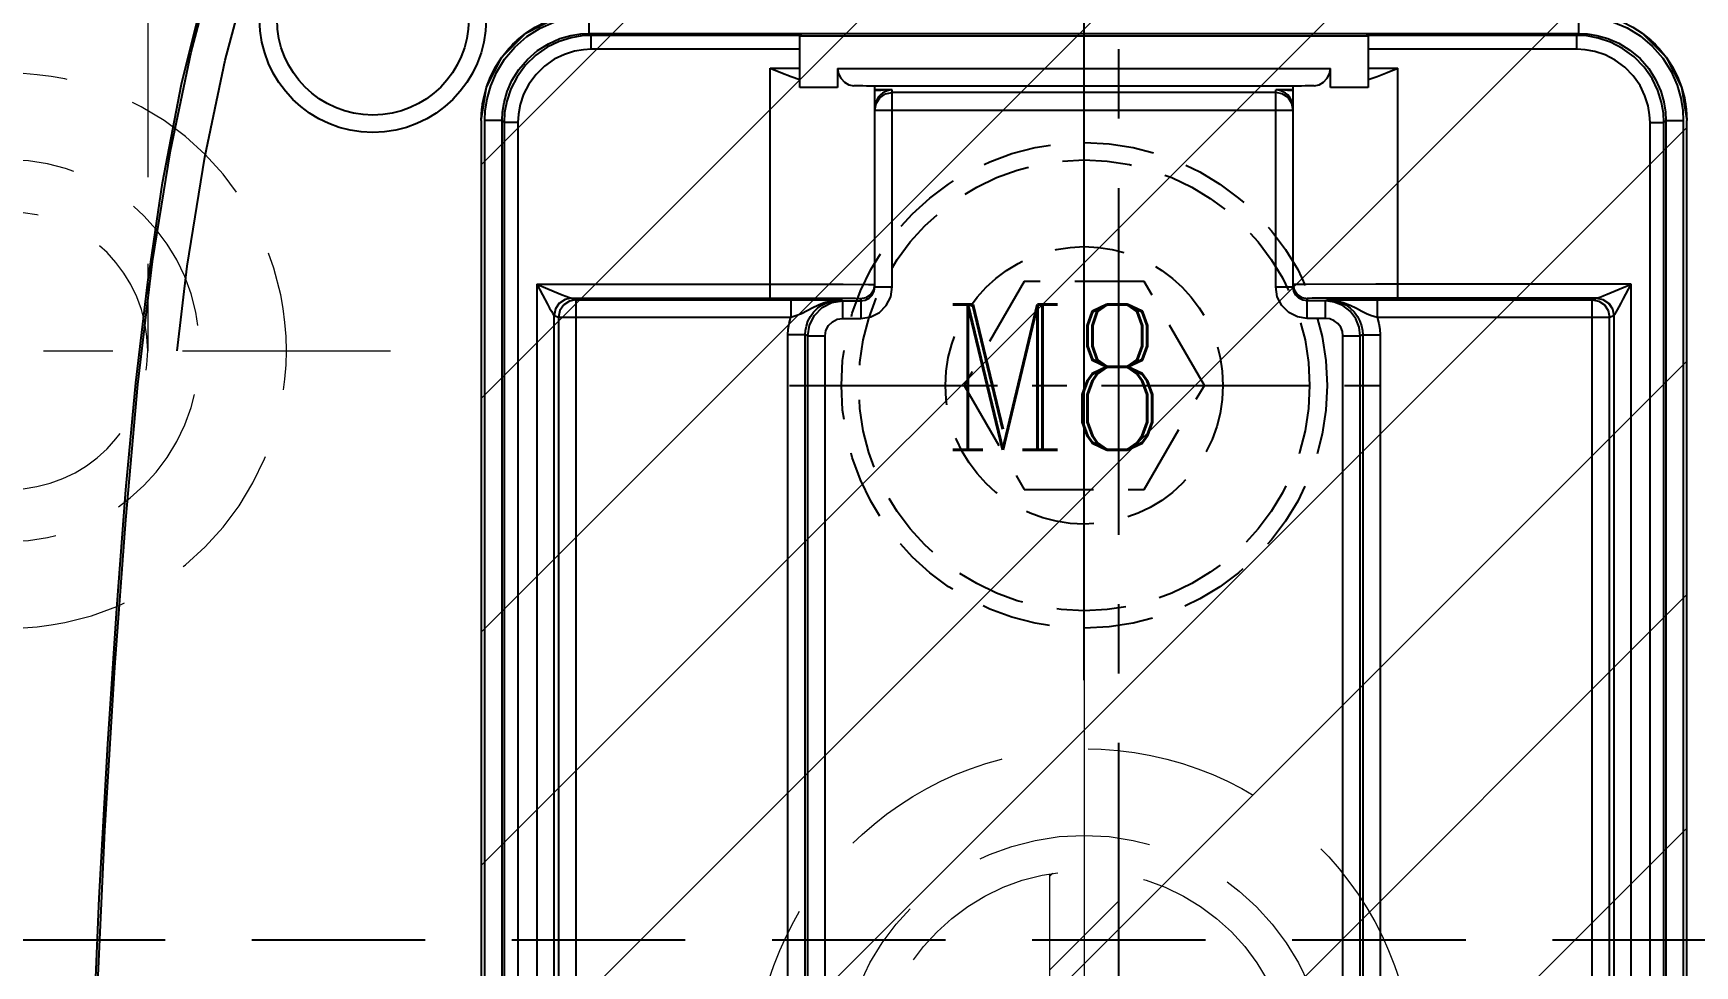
# Model space of a CAD drawing. Header units: millimetres. Extents: x 35888 to 37096, y -21952 to -21097.
# Drawn here: x 36793.89 to 36841.79, y -21272.6 to -21245.72 of the extents above; entities that cross this region are included whole.
import ezdxf

# ---------------------------------------------------------------- set-up
doc = ezdxf.new("R2010")
doc.units = ezdxf.units.MM
doc.header["$LTSCALE"] = 8
for name, pattern in [('CENTER', [2, 1.25, -0.25, 0.25, -0.25]), ('CENTER2', [1.125, 0.75, -0.125, 0.125, -0.125]), ('DASHED', [0.75, 0.5, -0.25]), ('HIDDEN', [0.375, 0.25, -0.125])]:
    doc.linetypes.add(name, pattern=pattern)
doc.layers.get('DEFPOINTS').update_dxf_attribs({"color": 6})
for name, color, linetype in [('Cav-cor', 30, 'Continuous'), ('DEFAULT_1', 7, 'CENTER'), ('SCREW', 52, 'HIDDEN'), ('wr2', 41, 'DASHED'), ('y-cut', 7, 'Continuous')]:
    doc.layers.add(name, color=color, linetype=linetype)
for name, color, linetype, lineweight in [('dim', 3, 'Continuous', 15), ('WR', 122, 'HIDDEN', 18), ('截面', 191, 'Continuous', 15)]:
    doc.layers.add(name, color=color, linetype=linetype, lineweight=lineweight)
doc.styles.add('ROMANC', font='RomanC.ttf', dxfattribs={"width": 0.8, "height": 7})
doc.styles.get("Standard").update_dxf_attribs({"font": 'txt.shx', "width": 0.67, "bigfont": 'chineset.shx'})
doc.dimstyles.new('ISO-25', dxfattribs={"dimtxt": 5.5, "dimasz": 4, "dimexe": 0.3, "dimexo": 0.3, "dimtad": 0, "dimzin": 1, "dimdsep": 46, "dimtxsty": 'Standard', "dimcen": 0, "dimclrd": 3, "dimclre": 3, "dimclrt": 7, "dimazin": 0, "dimtfac": 1, "dimtofl": 0, "dimtmove": 0, "dimatfit": 0, "dimfxl": 0, "dimarcsym": 0})

# ---------------------------------------------------------------- blocks, each defined once
blk = doc.blocks.new('20160825.100125')
at = {"layer": '截面', "linetype": 'Continuous', "ltscale": 0.3}
h = blk.add_hatch(dxfattribs=at)
h.set_pattern_fill('ANSI31', color=256, scale=1.5, angle=180, style=0)
h.set_pattern_definition([(225, (-717.335, 2031.662), (3.367596, -3.367596), [])])
h.paths.add_polyline_path([(22.37, -100.591), (22.388, -100.923), (22.439, -101.243), (22.522, -101.554), (22.639, -101.857), (22.788, -102.149), (22.964, -102.422), (23.169, -102.674), (23.401, -102.906), (23.653, -103.11), (23.925, -103.287), (24.218, -103.436), (24.521, -103.553), (24.832, -103.636), (25.153, -103.687), (25.484, -103.706), (31.657, -103.706), (31.808, -103.712), (31.956, -103.729), (32.101, -103.758), (32.245, -103.798), (32.385, -103.85), (32.521, -103.912), (32.65, -103.984), (32.774, -104.066), (32.892, -104.159), (34.472, -102.202), (45.022, -102.202), (46.601, -104.159), (46.72, -104.066), (46.844, -103.984), (46.973, -103.912), (47.109, -103.85), (47.249, -103.798), (47.392, -103.758), (47.538, -103.729), (47.686, -103.712), (47.836, -103.706), (54.01, -103.706), (54.341, -103.687), (54.662, -103.636), (54.972, -103.553), (55.275, -103.436), (55.568, -103.287), (55.84, -103.111), (56.092, -102.906), (56.324, -102.674), (56.529, -102.422), (56.706, -102.15), (56.855, -101.857), (56.972, -101.554), (57.055, -101.244), (57.106, -100.923), (57.124, -100.591), (57.124, -43.222), (57.106, -42.891), (57.055, -42.57), (56.972, -42.259), (56.855, -41.956), (56.706, -41.664), (56.53, -41.391), (56.325, -41.139), (56.093, -40.907), (55.841, -40.703), (55.568, -40.526), (55.276, -40.377), (54.973, -40.26), (54.662, -40.177), (54.341, -40.126), (54.01, -40.108), (25.484, -40.108), (25.153, -40.126), (24.832, -40.177), (24.521, -40.26), (24.218, -40.377), (23.926, -40.526), (23.654, -40.702), (23.402, -40.907), (23.17, -41.139), (22.965, -41.391), (22.788, -41.663), (22.639, -41.956), (22.522, -42.259), (22.439, -42.57), (22.388, -42.891), (22.37, -43.222)])
h.paths.add_polyline_path([(-65.64, -43.222), (-65.64, -100.591), (-65.622, -100.923), (-65.571, -101.244), (-65.488, -101.554), (-65.371, -101.857), (-65.222, -102.15), (-65.045, -102.422), (-64.84, -102.674), (-64.608, -102.906), (-64.356, -103.111), (-64.084, -103.287), (-63.792, -103.436), (-63.489, -103.553), (-63.178, -103.636), (-62.857, -103.687), (-62.526, -103.706), (-56.353, -103.706), (-56.202, -103.712), (-56.054, -103.729), (-55.909, -103.758), (-55.765, -103.798), (-55.625, -103.85), (-55.489, -103.912), (-55.36, -103.984), (-55.236, -104.066), (-55.118, -104.159), (-53.538, -102.202), (-42.988, -102.202), (-41.409, -104.159), (-41.29, -104.066), (-41.166, -103.984), (-41.037, -103.912), (-40.901, -103.85), (-40.761, -103.798), (-40.617, -103.758), (-40.472, -103.729), (-40.324, -103.712), (-40.174, -103.706), (-34, -103.706), (-33.669, -103.687), (-33.348, -103.636), (-33.037, -103.553), (-32.734, -103.436), (-32.442, -103.287), (-32.169, -103.11), (-31.917, -102.906), (-31.685, -102.674), (-31.48, -102.422), (-31.304, -102.149), (-31.155, -101.857), (-31.038, -101.554), (-30.955, -101.243), (-30.904, -100.923), (-30.886, -100.591), (-30.886, -43.222), (-30.904, -42.891), (-30.955, -42.57), (-31.038, -42.259), (-31.155, -41.956), (-31.304, -41.663), (-31.481, -41.391), (-31.686, -41.139), (-31.918, -40.907), (-32.17, -40.702), (-32.442, -40.526), (-32.735, -40.377), (-33.038, -40.26), (-33.348, -40.177), (-33.669, -40.126), (-34, -40.108), (-62.526, -40.108), (-62.857, -40.126), (-63.178, -40.177), (-63.489, -40.26), (-63.792, -40.377), (-64.085, -40.526), (-64.357, -40.703), (-64.609, -40.907), (-64.841, -41.139), (-65.046, -41.391), (-65.222, -41.664), (-65.371, -41.956), (-65.488, -42.259), (-65.571, -42.57), (-65.622, -42.891)])
at = {"layer": 'y-cut', "linetype": 'ByBlock'}
for p, q in [((-65.64, -43.222), (-65.64, -100.591)), ((-30.886, -100.591), (-30.886, -43.222))]:
    blk.add_line(p, q, dxfattribs=at)
for points in [[(-65.64, -43.222), (-65.622, -42.891), (-65.571, -42.57), (-65.488, -42.259), (-65.371, -41.956), (-65.222, -41.664), (-65.046, -41.391), (-64.841, -41.139), (-64.609, -40.907), (-64.357, -40.703), (-64.085, -40.526), (-63.792, -40.377), (-63.489, -40.26), (-63.178, -40.177), (-62.857, -40.126), (-62.526, -40.108)], [(-34, -40.108), (-33.669, -40.126), (-33.348, -40.177), (-33.038, -40.26), (-32.735, -40.377), (-32.442, -40.526), (-32.17, -40.702), (-31.918, -40.907), (-31.686, -41.139), (-31.481, -41.391), (-31.304, -41.663), (-31.155, -41.956), (-31.038, -42.259), (-30.955, -42.57), (-30.904, -42.891), (-30.886, -43.222)]]:
    blk.add_lwpolyline(points, dxfattribs=at)
blk = doc.blocks.new('20160904.091723')
at = {"layer": 'WR', "linetype": 'CENTER'}
blk.add_line((0, 11), (0, -11), dxfattribs=at)
at = {"layer": 'WR', "linetype": 'HIDDEN', "ltscale": 2}
blk.add_line((-11, 0), (11, 0), dxfattribs=at)
for radius in [8, 5.5, 4]:
    blk.add_circle((0, 0), radius, dxfattribs=at)
blk = doc.blocks.new('20160824.190002')
at = {"layer": 'SCREW', "linetype": 'CENTER2'}
for p, q in [((0, -8.5), (0, 8.5)), ((-8.5, 0), (8.5, 0))]:
    blk.add_line(p, q, dxfattribs=at)
at = {"layer": 'SCREW'}
blk.add_lwpolyline([(-1.732, 3), (-3.464, 0), (-1.732, -3), (1.732, -3), (3.464, 0), (1.732, 3)], close=True, dxfattribs=at)
for radius in [7, 6.5, 4]:
    blk.add_circle((0, 0), radius, dxfattribs=at)
at = {"layer": 'dim', "style": 'ROMANC', "width": 0.8}
blk.add_text('M8', height=4.1865, dxfattribs=at).set_placement((-4.071, -1.858))
blk = doc.blocks.new('*D29435')
at = {"layer": 'DEFPOINTS', "color": 0}
for p in [(36824.188, -21185.155), (36768.188, -21211.87), (36824.188, -21264.37)]:
    blk.add_point(p, dxfattribs=at)
at = {"layer": 'dim', "color": 3, "lineweight": -2}
for p, q in [((36768.188, -21211.57), (36768.188, -21184.855)), ((36824.188, -21264.07), (36824.188, -21184.855)), ((36772.188, -21185.155), (36788.807, -21185.155)), ((36820.188, -21185.155), (36803.568, -21185.155))]:
    blk.add_line(p, q, dxfattribs=at)
at = {"layer": 'dim', "color": 3}
for points in [[(36772.188, -21184.489), (36772.188, -21185.822), (36768.188, -21185.155)], [(36820.188, -21185.822), (36820.188, -21184.489), (36824.188, -21185.155)]]:
    blk.add_solid(points, dxfattribs=at)
at = {"layer": 'dim', "color": 7, "insert": (36796.188, -21185.155), "char_height": 5.5, "attachment_point": 5}
blk.add_mtext('56.00', dxfattribs=at)
blk = doc.blocks.new('*D29436')
at = {"layer": 'DEFPOINTS', "color": 0}
for p in [(36912.188, -21169.722), (36768.188, -21211.87), (36912.188, -21264.668)]:
    blk.add_point(p, dxfattribs=at)
at = {"layer": 'dim', "color": 3, "lineweight": -2}
for p, q in [((36768.188, -21211.57), (36768.188, -21169.422)), ((36772.188, -21169.722), (36831.578, -21169.722)), ((36908.188, -21169.722), (36848.797, -21169.722)), ((36912.188, -21264.368), (36912.188, -21169.422))]:
    blk.add_line(p, q, dxfattribs=at)
at = {"layer": 'dim', "color": 3}
for points in [[(36772.188, -21169.056), (36772.188, -21170.389), (36768.188, -21169.722)], [(36908.188, -21170.389), (36908.188, -21169.056), (36912.188, -21169.722)]]:
    blk.add_solid(points, dxfattribs=at)
at = {"layer": 'dim', "color": 7, "insert": (36840.188, -21169.722), "char_height": 5.5, "attachment_point": 5}
blk.add_mtext('144.00', dxfattribs=at)
blk = doc.blocks.new('20160904.105427')
at = {"layer": 'WR', "linetype": 'HIDDEN', "ltscale": 2.5}
h = blk.add_hatch(dxfattribs=at)
h.set_pattern_fill('ANSI31', color=256, scale=0.6, style=0)
h.set_pattern_definition([(45, (194316.6504, -72652.0503), (-1.347038418, 1.347038418), [])])
h.paths.add_polyline_path([(-1, 0), (0, 0), (0, 6, 0.041886), (-1, 5.916)])
h.paths.add_polyline_path([(0, 0), (-1, 0), (-1, -5.916, 0.041886), (0, -6)])
h.paths.add_polyline_path([(1, 0), (0, 0), (0, -6, 0.041886), (1, -5.916)])
h.paths.add_polyline_path([(1, 5.916, 0.041886), (0, 6), (0, 0), (1, 0)])
at = {"layer": 'WR', "linetype": 'CENTER'}
for p, q in [((0, -11.755), (0, 11.755)), ((11.755, 0), (-11.755, 0))]:
    blk.add_line(p, q, dxfattribs=at)
at = {"layer": 'WR', "linetype": 'HIDDEN', "ltscale": 2.5}
for p, q in [((-1, -5.916), (-1, 5.916)), ((1, -5.916), (1, 5.916))]:
    blk.add_line(p, q, dxfattribs=at)
for radius in [9.525, 7.025, 6]:
    blk.add_circle((0, 0), radius, dxfattribs=at)

msp = doc.modelspace()

# ---------------------------------------------------------------- linework, layer by layer
at = {"layer": 'Cav-cor', "color": 1}
for p, q in [((36808.089, -21245.716), (36808.957, -21245.274)), ((36809.92, -21245.723), (36809.92, -21245.221)), ((36838.445, -21245.723), (36838.445, -21245.221)), ((36807.4, -21246.405), (36808.089, -21245.716)), ((36809.92, -21245.723), (36809.975, -21245.778)), ((36809.92, -21245.723), (36838.445, -21245.723)), ((36809.975, -21246.18), (36809.975, -21245.778)), ((36816.047, -21245.778), (36809.975, -21245.778)), ((36816.047, -21245.778), (36815.99, -21245.797)), ((36815.99, -21247.283), (36815.99, -21245.797)), ((36832.375, -21245.797), (36815.99, -21245.797)), ((36832.318, -21245.778), (36832.375, -21245.797)), ((36838.391, -21245.778), (36832.318, -21245.778)), ((36832.375, -21245.797), (36832.375, -21247.283)), ((36838.445, -21245.723), (36838.391, -21245.778)), ((36838.391, -21246.18), (36838.391, -21245.778)), ((36840.276, -21245.716), (36840.965, -21246.404)), ((36806.958, -21247.273), (36807.4, -21246.405)), ((36815.99, -21246.18), (36809.975, -21246.18)), ((36838.391, -21246.18), (36832.375, -21246.18)), ((36840.965, -21246.404), (36841.407, -21247.273)), ((36815.138, -21253.354), (36815.138, -21246.724)), ((36815.138, -21246.724), (36815.99, -21246.724)), ((36817.073, -21246.73), (36817.073, -21247.283)), ((36817.073, -21246.73), (36831.292, -21246.73)), ((36831.292, -21247.283), (36831.292, -21246.73)), ((36832.375, -21246.724), (36833.228, -21246.724)), ((36833.228, -21253.354), (36833.228, -21246.724)), ((36806.805, -21248.236), (36806.958, -21247.273)), ((36817.073, -21247.283), (36815.99, -21247.283)), ((36818.153, -21247.233), (36830.213, -21247.233)), ((36818.153, -21253.033), (36818.153, -21247.249)), ((36818.655, -21247.349), (36818.153, -21247.349)), ((36818.585, -21247.356), (36818.512, -21247.374)), ((36818.655, -21247.349), (36818.585, -21247.356)), ((36818.655, -21253.033), (36818.655, -21247.349)), ((36829.71, -21253.033), (36829.71, -21247.349)), ((36829.782, -21247.357), (36829.71, -21247.349)), ((36830.213, -21247.349), (36829.71, -21247.349)), ((36829.877, -21247.353), (36829.71, -21247.349)), ((36829.855, -21247.375), (36829.782, -21247.357)), ((36830.213, -21253.033), (36830.213, -21247.249)), ((36832.375, -21247.283), (36831.292, -21247.283)), ((36841.407, -21247.273), (36841.56, -21248.236)), ((36818.16, -21247.778), (36818.153, -21247.865)), ((36829.71, -21247.428), (36818.655, -21247.428)), ((36830.213, -21247.865), (36830.205, -21247.777)), ((36806.805, -21248.236), (36806.805, -21305.605)), ((36806.905, -21305.605), (36806.905, -21248.236)), ((36807.408, -21248.236), (36806.905, -21248.236)), ((36807.408, -21305.605), (36807.408, -21248.236)), ((36807.408, -21248.236), (36807.462, -21248.29)), ((36807.462, -21248.29), (36807.462, -21305.55)), ((36807.864, -21248.29), (36807.462, -21248.29)), ((36807.864, -21248.29), (36807.864, -21305.55)), ((36818.153, -21247.931), (36830.213, -21247.931)), ((36840.501, -21305.55), (36840.501, -21248.29)), ((36840.501, -21248.29), (36840.903, -21248.29)), ((36840.958, -21248.236), (36840.903, -21248.29)), ((36840.903, -21305.55), (36840.903, -21248.29)), ((36840.958, -21248.236), (36840.958, -21305.605)), ((36840.958, -21248.236), (36841.46, -21248.236)), ((36841.46, -21248.236), (36841.46, -21305.605)), ((36841.56, -21305.605), (36841.56, -21248.236)), ((36808.408, -21252.952), (36808.408, -21305.608)), ((36808.408, -21252.952), (36808.569, -21253.256)), ((36808.408, -21252.952), (36808.729, -21253.087)), ((36808.408, -21252.952), (36817.238, -21252.955)), ((36808.729, -21253.087), (36809.019, -21253.208)), ((36818.122, -21253.115), (36818.153, -21252.961)), ((36818.153, -21253.033), (36818.655, -21253.033)), ((36829.71, -21253.033), (36830.213, -21253.033)), ((36830.213, -21252.961), (36830.243, -21253.115)), ((36830.557, -21252.957), (36830.278, -21252.959)), ((36832.598, -21252.952), (36830.557, -21252.957)), ((36839.957, -21252.952), (36832.598, -21252.952)), ((36839.496, -21253.146), (36839.957, -21252.952)), ((36839.957, -21305.608), (36839.957, -21252.952)), ((36808.569, -21253.256), (36808.714, -21253.528)), ((36809.413, -21253.355), (36809.217, -21253.392)), ((36809.408, -21253.354), (36816.958, -21253.357)), ((36809.413, -21253.355), (36809.536, -21253.404)), ((36809.536, -21253.404), (36809.536, -21305.486)), ((36809.536, -21253.404), (36816.904, -21253.406)), ((36815.732, -21253.404), (36815.732, -21253.906)), ((36816.904, -21253.406), (36817.152, -21253.407)), ((36816.958, -21253.357), (36817.591, -21253.36)), ((36817.222, -21253.435), (36817.152, -21253.407)), ((36817.222, -21253.435), (36817.222, -21253.938)), ((36817.222, -21253.435), (36817.751, -21253.435)), ((36817.751, -21253.363), (36817.904, -21253.333)), ((36817.751, -21253.363), (36817.751, -21253.938)), ((36830.461, -21253.333), (36830.615, -21253.363)), ((36830.615, -21253.938), (36830.615, -21253.363)), ((36831.143, -21253.435), (36830.615, -21253.435)), ((36833.228, -21253.354), (36830.764, -21253.36)), ((36831.213, -21253.407), (36831.143, -21253.435)), ((36831.143, -21253.938), (36831.143, -21253.435)), ((36831.213, -21253.407), (36832.472, -21253.404)), ((36832.472, -21253.404), (36838.829, -21253.404)), ((36832.633, -21253.404), (36832.633, -21253.906)), ((36838.957, -21253.354), (36833.228, -21253.354)), ((36838.829, -21253.404), (36838.952, -21253.355)), ((36838.829, -21305.486), (36838.829, -21253.404)), ((36838.952, -21253.355), (36839.148, -21253.392)), ((36839.31, -21253.501), (36839.419, -21253.664)), ((36808.911, -21305.608), (36808.911, -21253.857)), ((36808.911, -21253.857), (36809.034, -21253.906)), ((36809.034, -21253.906), (36809.034, -21305.486)), ((36809.034, -21253.906), (36815.732, -21253.906)), ((36817.222, -21253.938), (36817.751, -21253.938)), ((36831.143, -21253.938), (36830.615, -21253.938)), ((36832.633, -21253.906), (36839.331, -21253.906)), ((36839.331, -21253.906), (36839.454, -21253.857)), ((36839.331, -21305.486), (36839.331, -21253.906)), ((36839.454, -21253.857), (36839.454, -21305.608)), ((36815.644, -21305.01), (36815.644, -21254.412)), ((36816.147, -21254.412), (36815.644, -21254.412)), ((36816.147, -21305.412), (36816.147, -21254.412)), ((36816.217, -21254.44), (36816.147, -21254.412)), ((36816.217, -21305.407), (36816.217, -21254.44)), ((36816.217, -21254.44), (36816.72, -21254.44)), ((36816.72, -21305.407), (36816.72, -21254.44)), ((36831.646, -21305.407), (36831.646, -21254.44)), ((36831.646, -21254.44), (36832.148, -21254.44)), ((36832.218, -21254.412), (36832.148, -21254.44)), ((36832.148, -21305.407), (36832.148, -21254.44)), ((36832.218, -21254.412), (36832.218, -21305.412)), ((36832.218, -21254.412), (36832.721, -21254.412)), ((36832.721, -21254.412), (36832.721, -21305.01))]:
    msp.add_line(p, q, dxfattribs=at)
for points in [[(36798.036, -21254.87), (36798.327, -21252.437), (36798.832, -21249.289), (36799.418, -21246.497), (36800.071, -21244.052), (36800.767, -21241.933), (36801.496, -21240.109), (36802.267, -21238.537), (36803.085, -21237.172)], [(36798.671, -21318.294), (36798.081, -21315.988), (36797.532, -21313.43), (36797.033, -21310.601), (36796.596, -21307.498), (36796.222, -21304.066), (36795.908, -21300.245), (36795.651, -21295.989), (36795.475, -21291.254), (36795.42, -21285.929), (36795.508, -21280.054), (36795.7, -21274.142), (36795.953, -21268.718), (36796.241, -21263.991), (36796.555, -21259.745), (36796.907, -21255.847), (36797.331, -21252.3), (36797.843, -21249.108), (36798.44, -21246.265), (36799.108, -21243.766)], [(36799.021, -21319.703), (36798.227, -21316.855), (36797.517, -21313.675), (36796.88, -21310.017), (36796.345, -21305.885), (36795.933, -21301.432), (36795.627, -21296.753), (36795.427, -21291.799), (36795.357, -21286.545), (36795.421, -21281.106), (36795.579, -21275.693), (36795.791, -21270.659), (36796.036, -21266.209), (36796.297, -21262.307), (36796.563, -21258.882), (36796.85, -21255.795), (36797.188, -21252.892), (36797.617, -21250.03), (36798.166, -21247.184), (36798.859, -21244.399)], [(36806.905, -21248.236), (36806.919, -21247.946), (36806.972, -21247.606), (36807.077, -21247.231), (36807.246, -21246.844), (36807.48, -21246.465), (36807.776, -21246.116), (36808.123, -21245.815), (36808.504, -21245.574), (36808.896, -21245.4), (36809.276, -21245.29), (36809.624, -21245.236), (36809.92, -21245.221)], [(36838.445, -21245.221), (36838.735, -21245.235), (36839.075, -21245.288), (36839.45, -21245.393), (36839.837, -21245.562), (36840.216, -21245.796), (36840.565, -21246.092), (36840.866, -21246.439), (36841.107, -21246.819), (36841.281, -21247.211), (36841.39, -21247.592), (36841.445, -21247.94), (36841.46, -21248.236)], [(36807.4, -21246.405), (36807.717, -21246.033), (36808.089, -21245.716)], [(36807.408, -21248.236), (36807.419, -21247.994), (36807.463, -21247.711), (36807.551, -21247.399), (36807.691, -21247.076), (36807.887, -21246.76), (36808.134, -21246.469), (36808.423, -21246.218), (36808.74, -21246.018), (36809.067, -21245.873), (36809.384, -21245.781), (36809.673, -21245.736), (36809.92, -21245.723)], [(36809.975, -21245.778), (36809.709, -21245.792), (36809.397, -21245.845), (36809.056, -21245.952), (36808.709, -21246.12), (36808.377, -21246.352), (36808.081, -21246.64), (36807.837, -21246.97), (36807.656, -21247.323), (36807.539, -21247.676), (36807.479, -21248.002), (36807.462, -21248.29)], [(36840.903, -21248.29), (36840.889, -21248.024), (36840.835, -21247.712), (36840.729, -21247.372), (36840.561, -21247.024), (36840.329, -21246.692), (36840.041, -21246.396), (36839.711, -21246.153), (36839.357, -21245.972), (36839.005, -21245.854), (36838.679, -21245.795), (36838.391, -21245.778)], [(36838.445, -21245.723), (36838.687, -21245.735), (36838.97, -21245.779), (36839.282, -21245.867), (36839.605, -21246.007), (36839.921, -21246.202), (36840.212, -21246.449), (36840.463, -21246.738), (36840.663, -21247.055), (36840.808, -21247.382), (36840.9, -21247.699), (36840.945, -21247.989), (36840.958, -21248.236)], [(36840.276, -21245.716), (36840.647, -21246.033), (36840.965, -21246.404)], [(36806.958, -21247.273), (36807.145, -21246.821), (36807.4, -21246.405)], [(36809.975, -21246.18), (36809.751, -21246.192), (36809.489, -21246.237), (36809.203, -21246.326), (36808.911, -21246.467), (36808.632, -21246.662), (36808.384, -21246.904), (36808.179, -21247.182), (36808.027, -21247.478), (36807.928, -21247.774), (36807.878, -21248.048), (36807.864, -21248.29)], [(36840.501, -21248.29), (36840.489, -21248.067), (36840.444, -21247.805), (36840.355, -21247.519), (36840.213, -21247.227), (36840.019, -21246.948), (36839.777, -21246.699), (36839.499, -21246.495), (36839.203, -21246.342), (36838.907, -21246.244), (36838.633, -21246.194), (36838.391, -21246.18)], [(36840.965, -21246.404), (36841.22, -21246.821), (36841.407, -21247.273)], [(36815.138, -21246.724), (36815.443, -21246.848), (36815.737, -21246.963), (36815.99, -21247.053)], [(36817.073, -21246.73), (36817.102, -21246.883), (36817.175, -21247.015), (36817.28, -21247.124), (36817.406, -21247.201), (36817.546, -21247.233)], [(36830.819, -21247.233), (36830.959, -21247.201), (36831.085, -21247.124), (36831.191, -21247.015), (36831.264, -21246.883), (36831.292, -21246.73)], [(36832.375, -21247.053), (36832.63, -21246.962), (36832.924, -21246.847), (36833.228, -21246.724)], [(36806.805, -21248.236), (36806.844, -21247.748), (36806.958, -21247.273)], [(36818.655, -21247.349), (36818.491, -21247.353), (36818.322, -21247.363), (36818.153, -21247.38)], [(36818.512, -21247.374), (36818.441, -21247.403), (36818.373, -21247.444), (36818.312, -21247.494), (36818.258, -21247.554), (36818.215, -21247.622), (36818.182, -21247.696), (36818.16, -21247.778)], [(36830.213, -21247.38), (36830.045, -21247.363), (36829.877, -21247.353)], [(36841.407, -21247.273), (36841.522, -21247.748), (36841.56, -21248.236)], [(36818.153, -21247.931), (36818.191, -21247.739), (36818.3, -21247.576), (36818.463, -21247.467), (36818.655, -21247.428)], [(36830.213, -21247.931), (36830.174, -21247.738), (36830.064, -21247.574), (36829.9, -21247.466), (36829.71, -21247.428)], [(36830.205, -21247.777), (36830.183, -21247.695), (36830.15, -21247.62), (36830.106, -21247.553), (36830.054, -21247.495), (36829.994, -21247.445), (36829.927, -21247.405), (36829.855, -21247.375)], [(36817.238, -21252.955), (36817.968, -21252.958), (36818.081, -21252.959)], [(36817.751, -21253.938), (36818.032, -21253.893), (36818.283, -21253.765), (36818.481, -21253.566), (36818.61, -21253.315), (36818.655, -21253.033)], [(36817.751, -21253.435), (36817.876, -21253.415), (36817.987, -21253.358), (36818.075, -21253.27), (36818.133, -21253.158), (36818.153, -21253.033)], [(36817.904, -21253.333), (36818.035, -21253.246), (36818.122, -21253.115)], [(36818.081, -21252.959), (36818.137, -21252.96), (36818.153, -21252.961)], [(36830.615, -21253.938), (36830.334, -21253.893), (36830.083, -21253.765), (36829.885, -21253.567), (36829.755, -21253.316), (36829.71, -21253.033)], [(36830.278, -21252.959), (36830.226, -21252.96), (36830.213, -21252.961)], [(36830.615, -21253.435), (36830.49, -21253.415), (36830.379, -21253.359), (36830.29, -21253.271), (36830.233, -21253.159), (36830.213, -21253.033)], [(36830.243, -21253.115), (36830.33, -21253.246), (36830.461, -21253.333)], [(36839.457, -21253.857), (36839.469, -21253.846), (36839.491, -21253.814), (36839.522, -21253.762), (36839.563, -21253.69), (36839.611, -21253.602), (36839.666, -21253.501), (36839.727, -21253.387), (36839.957, -21252.952)], [(36808.714, -21253.528), (36808.775, -21253.64), (36808.826, -21253.732), (36808.866, -21253.8), (36808.894, -21253.842), (36808.908, -21253.857)], [(36809.055, -21253.501), (36808.946, -21253.664), (36808.908, -21253.857)], [(36809.221, -21253.393), (36809.058, -21253.502), (36808.949, -21253.665), (36808.911, -21253.857)], [(36809.019, -21253.208), (36809.141, -21253.258), (36809.243, -21253.299), (36809.323, -21253.329), (36809.379, -21253.348), (36809.408, -21253.354)], [(36809.536, -21253.404), (36809.347, -21253.441), (36809.182, -21253.549), (36809.072, -21253.713), (36809.034, -21253.906)], [(36809.408, -21253.354), (36809.412, -21253.354), (36809.413, -21253.355)], [(36815.732, -21253.906), (36815.878, -21253.859), (36816.034, -21253.795), (36816.197, -21253.715), (36816.364, -21253.628), (36816.531, -21253.548), (36816.695, -21253.484), (36816.855, -21253.44), (36817.007, -21253.415), (36817.152, -21253.407)], [(36816.147, -21254.412), (36816.155, -21254.289), (36816.179, -21254.159), (36816.225, -21254.023), (36816.295, -21253.888), (36816.387, -21253.76), (36816.499, -21253.648), (36816.627, -21253.555), (36816.763, -21253.485), (36816.9, -21253.439), (36817.03, -21253.415), (36817.152, -21253.407)], [(36816.217, -21254.44), (36816.266, -21254.132), (36816.408, -21253.851), (36816.633, -21253.626), (36816.914, -21253.484), (36817.222, -21253.435)], [(36817.591, -21253.36), (36817.689, -21253.361), (36817.737, -21253.362), (36817.751, -21253.363)], [(36830.764, -21253.36), (36830.672, -21253.361), (36830.626, -21253.362), (36830.615, -21253.363)], [(36832.148, -21254.44), (36832.118, -21254.194), (36832.021, -21253.95), (36831.858, -21253.734), (36831.642, -21253.568), (36831.395, -21253.467), (36831.143, -21253.435)], [(36831.213, -21253.407), (36831.334, -21253.414), (36831.463, -21253.439), (36831.597, -21253.483), (36831.733, -21253.552), (36831.86, -21253.643), (36831.973, -21253.754), (36832.067, -21253.882), (36832.138, -21254.018), (36832.185, -21254.156), (36832.211, -21254.288), (36832.218, -21254.412)], [(36831.213, -21253.407), (36831.427, -21253.424), (36831.651, -21253.478), (36831.859, -21253.559), (36832.04, -21253.648), (36832.195, -21253.729), (36832.327, -21253.793), (36832.441, -21253.841), (36832.542, -21253.878), (36832.633, -21253.906)], [(36838.829, -21253.404), (36839.021, -21253.442), (36839.184, -21253.551), (36839.293, -21253.714), (36839.331, -21253.906)], [(36838.952, -21253.355), (36838.953, -21253.354), (36838.957, -21253.354)], [(36838.957, -21253.354), (36838.981, -21253.349), (36839.025, -21253.335), (36839.087, -21253.312), (36839.169, -21253.28), (36839.266, -21253.241), (36839.496, -21253.146)], [(36839.144, -21253.393), (36839.307, -21253.502), (36839.416, -21253.665), (36839.454, -21253.857)], [(36808.908, -21253.857), (36808.91, -21253.857), (36808.911, -21253.857)], [(36815.644, -21254.412), (36815.653, -21254.251), (36815.681, -21254.083), (36815.732, -21253.906)], [(36816.72, -21254.44), (36816.744, -21254.286), (36816.815, -21254.145), (36816.928, -21254.033), (36817.069, -21253.962), (36817.222, -21253.938)], [(36831.646, -21254.44), (36831.63, -21254.318), (36831.582, -21254.196), (36831.501, -21254.087), (36831.393, -21254.004), (36831.27, -21253.954), (36831.143, -21253.938)], [(36832.633, -21253.906), (36832.684, -21254.083), (36832.712, -21254.252), (36832.721, -21254.412)], [(36839.454, -21253.857), (36839.455, -21253.857), (36839.457, -21253.857)]]:
    msp.add_lwpolyline(points, dxfattribs=at)
for radius in [3.266, 2.764]:
    msp.add_circle((36803.681, -21245.313), radius, dxfattribs=at)
for centre, start_param, end_param in [((36815.138, -21247.249), 0, 0.64532), ((36833.228, -21247.249), 2.496272, 3.141593)]:
    msp.add_ellipse(centre, major_axis=(3.015, 0), ratio=0.008727, start_param=start_param, end_param=end_param, dxfattribs=at)
at = {"layer": 'DEFAULT_1', "color": 2, "linetype": 'CENTER'}
msp.add_line((36825.188, -21340.179), (36825.188, -21224.778), dxfattribs=at)
at = {"layer": 'WR', "linetype": 'HIDDEN', "ltscale": 2.5}
msp.add_line((36797.188, -21162.37), (36797.188, -21254.87), dxfattribs=at)
at = {"layer": 'wr2', "linetype": 'HIDDEN', "ltscale": 2.5}
msp.add_line((36970.188, -21271.87), (36766.188, -21271.87), dxfattribs=at)

# ---------------------------------------------------------------- block references
at = {"layer": 'SCREW'}
msp.add_blockref('20160824.190002', (36824.188, -21255.87), dxfattribs=at)
at = {"layer": 'WR', "xscale": -1, "rotation": 90}
msp.add_blockref('20160904.091723', (36793.188, -21254.87), dxfattribs=at)
at = {"layer": 'WR', "rotation": 180}
msp.add_blockref('20160904.105427', (36824.188, -21275.87), dxfattribs=at)
at = {"layer": 'y-cut'}
msp.add_blockref('20160825.100125', (36872.446, -21205.013), dxfattribs=at)

# ---------------------------------------------------------------- dimensions: what is measured, and where the dimension line sits
at = {"layer": 'dim'}
dim = msp.add_linear_dim(base=(36912.188, -21169.722), p1=(36768.188, -21211.87), p2=(36912.188, -21264.668), dimstyle='ISO-25', dxfattribs=at)
dim.commit()
dim.dimension.update_dxf_attribs({"geometry": '*D29436', "text_midpoint": (36840.188, -21169.722), "dimtype": 160})
dim = msp.add_linear_dim(base=(36824.188, -21185.155), p1=(36768.188, -21211.87), p2=(36824.188, -21264.37), dimstyle='ISO-25', dxfattribs=at)
dim.commit()
dim.dimension.update_dxf_attribs({"geometry": '*D29435', "text_midpoint": (36796.188, -21185.155)})

doc.saveas('drawing.dxf')
